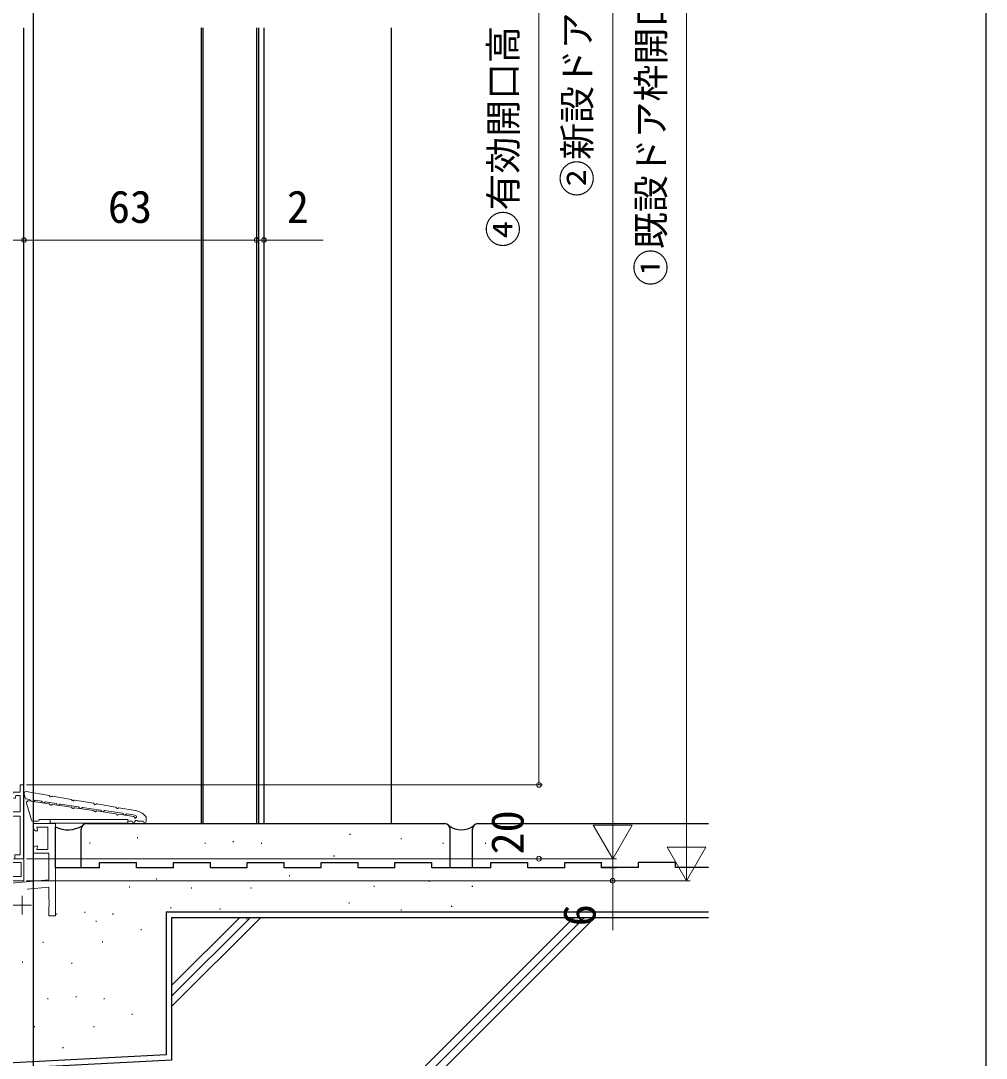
# Model space of a CAD drawing. Units: millimetres, scale not verified. Extents: x -525 to 525, y -783 to 779.
# Drawn here: x 263.4 to 525, y -245.9 to 35.3 of the extents above; entities that cross this region are included whole.
import ezdxf
from ezdxf.enums import TextEntityAlignment as Align

# ---------------------------------------------------------------- set-up
doc = ezdxf.new("R2010")
doc.units = ezdxf.units.MM
doc.header["$LTSCALE"] = 4
for name, color, linetype, lineweight in [('0-3_YKK_11', 211, 'Continuous', 18), ('0-6_YKK_13', 4, 'Continuous', 18), ('0-7_YKK_D', 6, 'Continuous', 18)]:
    doc.layers.add(name, color=color, linetype=linetype, lineweight=lineweight)
for name, color, linetype in [('0-5_YKK_12', 2, 'Continuous'), ('0-8_YKK_ZWAK', 7, 'Continuous'), ('0-9_YSS_K', 3, 'Continuous'), ('0-A_YSS_KE', 3, 'Continuous')]:
    doc.layers.add(name, color=color, linetype=linetype)
doc.styles.add('ＭＳ ゴシック', font='')
doc.styles.get('ＭＳ ゴシック').set_extended_font_data('MS Gothic')

msp = doc.modelspace()

# ---------------------------------------------------------------- linework, layer by layer
at = {"layer": '0-3_YKK_11', "color": 4}
for p, q in [((263.799, -201.9), (263.799, -206.9)), ((261.299, -204.4), (266.299, -204.4))]:
    msp.add_line(p, q, dxfattribs=at)
at = {"layer": '0-3_YKK_11'}
msp.add_lwpolyline([(248.6, -173.8), (248.984, -175.234), (248.115, -175.466), (247.91, -174.7), (246.7, -174.7), (246.7, -179.1), (263.3, -179.1), (263.3, -174.7), (262.09, -174.7), (261.884, -175.466), (261.015, -175.234), (261.399, -173.8), (263.3, -173.8), (263.3, -171.8), (264.3, -171.8), (264.3, -191.8), (261.8, -191.8), (261.8, -190.8), (263.3, -190.8), (263.3, -180.3), (258.532, -180.3)], dxfattribs=at)
at = {"layer": '0-3_YKK_11', "color": 4}
for points in [[(265.156, -200.039), (271, -199.529), (271, -202.842), (271.12, -203.025), (271.12, -203.575), (271, -203.758), (271, -203.842), (271.12, -204.025), (271.12, -204.575), (271, -204.758), (271, -207.3), (272.8, -207.3), (272.8, -182.3), (266.8, -182.3), (266.8, -183.3)], [(267.8, -184.3), (267.807, -184.3), (268, -184.048), (267.8, -183.3), (270.8, -183.3), (270.8, -189.3), (267.8, -189.3), (268, -188.552), (267.807, -188.3), (267.8, -188.3)], [(266.8, -189.3), (266.8, -190.3), (271, -190.3), (271, -197.52), (227.8, -201.3), (227.8, -212.3), (227.8, -222.3), (230.8, -222.3), (230.8, -220.3), (229.6, -220.3), (229.6, -203.15), (232.956, -202.857)]]:
    msp.add_lwpolyline(points, dxfattribs=at)
at = {"layer": '0-3_YKK_11', "color": 190}
for points in [[(190.3, -197.8), (264.3, -197.8), (264.3, -191.8), (261.5, -191.8)], [(260.7, -192.8), (263.5, -192.8), (263.5, -196.6), (245.8, -196.6)]]:
    msp.add_lwpolyline(points, dxfattribs=at)
at = {"layer": '0-3_YKK_11', "color": 4}
for centre, start, end in [((267.8, -183.3), 180.00001, 269.99999), ((267.8, -189.3), 90.00001, 179.99999)]:
    msp.add_arc(centre, 1, start, end, dxfattribs=at)
at = {"layer": '0-5_YKK_12'}
for p, q in [((266.8, 427.021), (266.8, -309.117)), ((312.3, 33.414), (312.3, -182.3)), ((312.8, 33.414), (312.8, -182.3)), ((327.3, 33.414), (327.3, -182.3)), ((327.8, 33.414), (327.8, -182.3)), ((329.3, 33.414), (329.3, -182.3))]:
    msp.add_line(p, q, dxfattribs=at)
msp.add_lwpolyline([(264.3, -191.8), (264.3, -117.516), (264.3, 33.428)], dxfattribs=at)
at = {"layer": '0-6_YKK_13'}
for p, q in [((264.642, -175.395), (264.318, -174.248)), ((271.143, -174.708), (264.886, -173.62)), ((265.835, -175.751), (264.886, -175.61)), ((266.333, -181.394), (265.023, -176.748)), ((271.141, -176.947), (265.578, -176.118)), ((266.336, -176.231), (266.736, -176.29)), ((269.035, -176.228), (267.354, -175.978)), ((273.035, -176.825), (270.154, -176.395)), ((277.143, -175.751), (272.046, -174.865)), ((277.141, -177.841), (272.048, -177.082)), ((279.028, -177.718), (274.154, -176.991)), ((283.143, -176.795), (278.046, -175.908)), ((289.143, -177.838), (284.046, -176.952)), ((283.141, -178.735), (278.048, -177.976)), ((285.035, -178.613), (280.147, -177.884)), ((289.141, -179.629), (284.048, -178.87)), ((291.035, -179.507), (286.154, -178.78)), ((294.471, -178.765), (290.046, -177.995)), ((293.968, -180.349), (290.048, -179.764)), ((294.368, -180.004), (292.154, -179.674)), ((268.095, -181.612), (266.622, -181.612)), ((268.395, -181.212), (292.395, -181.212)), ((268.395, -181.312), (268.395, -181.212)), ((292.395, -181.212), (292.395, -182.212)), ((292.395, -181.312), (292.395, -181.212)), ((292.695, -181.612), (293.595, -181.612)), ((294.395, -180.912), (294.795, -180.512)), ((294.395, -180.912), (294.395, -180.843)), ((294.395, -181.412), (294.714, -181.412)), ((294.395, -181.612), (294.395, -181.412)), ((294.795, -180.512), (294.795, -180.498)), ((295.072, -181.572), (294.864, -181.452)), ((295.222, -181.612), (296.595, -181.612)), ((297.314, -180.326), (297.262, -180.271)), ((297.395, -181.612), (297.395, -180.531))]:
    msp.add_line(p, q, dxfattribs=at)
msp.add_lwpolyline([(271.395, -181.212), (271.395, -182.212), (292.395, -182.212)], dxfattribs=at)
for centre, radius, start, end in [((264.8, -174.112), 0.5, 80.04035, 195.74577), ((264.93, -175.313), 0.3, 195.74577, 261.52358), ((265.504, -176.612), 0.5, 81.52358, 195.74577), ((265.806, -175.949), 0.2, 10.9948, 81.52358), ((266.395, -175.835), 0.4, 190.9948, 261.52358), ((266.795, -175.894), 0.4, 261.52358, 332.05236), ((267.325, -176.176), 0.2, 81.52358, 152.05236), ((269.006, -176.426), 0.2, 10.9948, 81.52358), ((269.595, -176.312), 0.4, 190.9948, 332.05236), ((270.125, -176.593), 0.2, 81.52358, 152.05236), ((271.112, -177.145), 0.2, 15.10176, 81.52358), ((271.109, -174.905), 0.2, 13.71299, 80.13481), ((271.595, -174.786), 0.3, 193.71299, 326.55663), ((271.595, -177.014), 0.3, 195.10176, 327.9454), ((272.012, -175.062), 0.2, 80.13481, 146.55663), ((272.018, -177.28), 0.2, 81.52358, 147.9454), ((273.006, -177.022), 0.2, 10.9948, 81.52358), ((273.595, -176.908), 0.4, 190.9948, 332.05236), ((274.125, -177.189), 0.2, 81.52358, 152.05236), ((277.109, -175.948), 0.2, 13.71299, 80.13481), ((277.595, -175.83), 0.3, 193.71299, 326.55663), ((278.012, -176.105), 0.2, 80.13481, 146.55663), ((283.109, -176.992), 0.2, 13.71299, 80.13481), ((283.595, -176.873), 0.3, 193.71299, 326.55663), ((284.012, -177.149), 0.2, 80.13481, 146.55663), ((277.112, -178.039), 0.2, 15.10176, 81.52358), ((277.595, -177.908), 0.3, 195.10176, 327.9454), ((278.018, -178.174), 0.2, 81.52358, 147.9454), ((278.998, -177.915), 0.2, 10.9948, 81.52358), ((279.587, -177.801), 0.4, 190.9948, 332.05236), ((280.117, -178.082), 0.2, 81.52358, 152.05236), ((283.112, -178.933), 0.2, 15.10176, 81.52358), ((283.595, -178.803), 0.3, 195.10176, 327.9454), ((284.018, -179.068), 0.2, 81.52358, 147.9454), ((285.006, -178.811), 0.2, 10.9948, 81.52358), ((285.595, -178.696), 0.4, 190.9948, 332.05236), ((286.125, -178.977), 0.2, 81.52358, 152.05236), ((289.112, -179.827), 0.2, 15.10176, 81.52358), ((289.109, -178.035), 0.2, 13.71299, 80.13481), ((289.595, -177.917), 0.3, 193.71299, 326.55663), ((289.595, -179.697), 0.3, 195.10176, 327.9454), ((290.012, -178.192), 0.2, 80.13481, 146.55663), ((290.018, -179.962), 0.2, 81.52358, 147.9454), ((291.006, -179.705), 0.2, 10.9948, 81.52358), ((291.595, -179.59), 0.4, 190.9948, 332.05236), ((292.125, -179.872), 0.2, 81.52358, 152.05236), ((293.615, -183.691), 5, 43.15239, 80.13481), ((266.622, -181.312), 0.3, 195.74577, 270), ((268.095, -181.312), 0.3, 270, 0), ((292.695, -181.312), 0.3, 180, 270), ((293.995, -181.612), 0.4, 180, 0), ((293.895, -180.843), 0.5, 0, 81.52358), ((294.295, -180.498), 0.5, 0, 81.52358), ((294.714, -181.712), 0.3, 60, 90), ((295.222, -181.312), 0.3, 240, 270), ((296.995, -181.612), 0.4, 180.00011, 0), ((297.095, -180.531), 0.3, 0, 43.15239)]:
    msp.add_arc(centre, radius, start, end, dxfattribs=at)
at = {"layer": '0-7_YKK_D'}
for p, q in [((443.8, 256.7), (443.8, -187.3)), ((423.8, 246.7), (423.8, -181.3)), ((403.8, 206.2), (403.8, -171.8)), ((264.3, 33.428), (264.3, -25.102)), ((264.3, 33.428), (264.3, -25.102)), ((327.3, 32.414), (327.3, -25.102)), ((327.3, -17.881), (327.3, -25.102)), ((329.3, -17.881), (329.3, -25.102)), ((183.3, -24.102), (264.3, -24.102)), ((264.3, -24.102), (327.3, -24.102)), ((327.3, -24.102), (324.75, -24.102)), ((327.3, -24.102), (329.3, -24.102)), ((329.3, -24.102), (345.354, -24.102)), ((265, -171.8), (404.8, -171.8)), ((322.299, -171.8), (404.8, -171.8)), ((403.8, -171.8), (403.8, -171.823)), ((423.8, -191.8), (423.8, -173.613)), ((443.8, -197.8), (443.8, -179.613)), ((423.8, -191.8), (418.55, -182.707)), ((429.05, -182.707), (418.55, -182.707)), ((423.8, -191.8), (429.05, -182.707)), ((443.8, -197.8), (438.55, -188.707)), ((449.05, -188.707), (438.55, -188.707)), ((443.8, -197.8), (449.05, -188.707)), ((265, -191.8), (404.8, -191.8)), ((321.346, -191.8), (424.8, -191.8)), ((403.8, -191.8), (403.8, -191.777)), ((265, -197.8), (424.8, -197.8)), ((352.858, -197.8), (444.8, -197.8))]:
    msp.add_line(p, q, dxfattribs=at)
msp.add_lwpolyline([(423.8, -191.8), (423.8, -197.8), (423.8, -211.168)], dxfattribs=at)
for centre in [(264.3, -24.102), (264.3, -24.102), (327.3, -24.102), (327.3, -24.102), (329.3, -24.102), (403.8, -171.8), (403.8, -191.8), (423.8, -197.8)]:
    msp.add_circle(centre, 0.637, dxfattribs=at)
at = {"layer": '0-8_YKK_ZWAK'}
msp.add_lwpolyline([(-525, -782.8), (525, -782.8), (525, 747.2)], dxfattribs=at)
at = {"layer": '0-9_YSS_K'}
for p, q in [((363.8, 33.428), (363.8, -182.3)), ((272.8, -194.3), (272.8, -183.208)), ((352.531, -185.199), (352.731, -185.199)), ((282.068, -187.543), (282.268, -187.543)), ((294.94, -186.024), (295.14, -186.024)), ((313.303, -187.586), (313.503, -187.586)), ((320.918, -187.124), (321.118, -187.124)), ((328.533, -187.586), (328.733, -187.586)), ((366.379, -186.316), (366.579, -186.316)), ((377.802, -187.586), (378.002, -187.586)), ((389.225, -187.586), (389.425, -187.586)), ((348.191, -190.987), (348.391, -190.987)), ((284.797, -192.8), (294.797, -192.8)), ((284.797, -194.3), (284.797, -192.8)), ((304.797, -192.8), (314.797, -192.8)), ((304.797, -194.3), (304.797, -192.8)), ((314.797, -194.3), (314.797, -192.8)), ((324.797, -192.8), (334.797, -192.8)), ((324.797, -194.3), (324.797, -192.8)), ((334.797, -194.3), (334.797, -192.8)), ((354.797, -194.3), (354.797, -192.8)), ((354.797, -194.3), (354.797, -192.8)), ((374.797, -194.3), (374.797, -192.8)), ((390.797, -192.8), (400.797, -192.8)), ((390.797, -194.3), (390.797, -192.8)), ((400.797, -194.3), (400.797, -192.8)), ((410.797, -192.8), (420.797, -192.8)), ((410.797, -194.3), (410.797, -192.8)), ((420.797, -194.212), (420.797, -192.712)), ((430.797, -192.712), (440.797, -192.712)), ((430.797, -194.212), (430.797, -192.712)), ((284.797, -194.3), (272.8, -194.3)), ((324.797, -194.3), (314.797, -194.3)), ((344.797, -194.3), (334.797, -194.3)), ((336.148, -196.355), (336.348, -196.355)), ((364.797, -194.3), (354.797, -194.3)), ((364.797, -194.3), (354.797, -194.3)), ((390.797, -194.3), (374.797, -194.3)), ((410.797, -194.3), (400.797, -194.3)), ((430.797, -194.212), (420.797, -194.212)), ((292.818, -199.421), (293.018, -199.421)), ((300.123, -197.238), (300.323, -197.238)), ((359.042, -199.21), (359.242, -199.21)), ((373.994, -197.893), (374.194, -197.893)), ((385.675, -199.213), (385.875, -199.213)), ((309.611, -199.707), (309.811, -199.707)), ((325.726, -199.701), (325.926, -199.701)), ((304.015, -205.033), (304.215, -205.033)), ((352.309, -203.744), (352.509, -203.744)), ((380.071, -204.701), (380.271, -204.701)), ((273.087, -206.77), (273.287, -206.77)), ((280.702, -206.308), (280.902, -206.308)), ((288.317, -206.77), (288.517, -206.77)), ((304.3, -207.712), (343.835, -207.712)), ((322.802, -207.712), (304.3, -226.213)), ((325.63, -207.712), (304.3, -229.042)), ((328.458, -207.712), (304.3, -231.87)), ((317.379, -205.432), (317.579, -205.432)), ((413.311, -207.712), (323.223, -297.801)), ((324.581, -208.076), (324.781, -208.076)), ((416.14, -207.712), (326.051, -297.801)), ((418.968, -207.712), (328.88, -297.801)), ((341.873, -206.219), (342.073, -206.219)), ((342.134, -207.712), (449.797, -207.712)), ((366.379, -205.701), (366.579, -205.701)), ((283.736, -208.716), (283.936, -208.716)), ((295.932, -211.039), (296.132, -211.039)), ((269.395, -214.392), (269.595, -214.392)), ((285.51, -214.385), (285.71, -214.385)), ((263.799, -219.718), (263.999, -219.718)), ((277.164, -220.116), (277.364, -220.116)), ((270.694, -229.662), (270.894, -229.662)), ((278.31, -229.2), (278.51, -229.2)), ((285.925, -229.662), (286.125, -229.662)), ((293.54, -233.931), (293.74, -233.931)), ((267.002, -237.284), (267.202, -237.284)), ((283.117, -237.277), (283.317, -237.277)), ((274.771, -243.008), (274.971, -243.008))]:
    msp.add_line(p, q, dxfattribs=at)
for points in [[(304.797, -194.3), (294.797, -194.3), (294.797, -192.8)], [(344.797, -194.3), (344.797, -192.8), (354.797, -192.8)], [(364.797, -194.3), (364.797, -192.8), (374.797, -192.8)], [(424.797, -194.3), (420.797, -194.3), (420.797, -192.8)], [(449.797, -194.212), (440.797, -194.212), (440.797, -192.712)], [(304.3, -207.712), (304.3, -246.378), (113.336, -256.386)]]:
    msp.add_lwpolyline(points, dxfattribs=at)
for centre, radius, start, end in [((276.144, -176.281), 7.692, 244.23156, 301.2405), ((382.797, -178.429), 5.543, 233.02901, 306.97099)]:
    msp.add_arc(centre, radius, start, end, dxfattribs=at)
at = {"layer": '0-A_YSS_KE'}
for p, q in [((281.3, -182.3), (378.297, -182.3)), ((387.297, -182.3), (449.797, -182.3)), ((279.8, -194.3), (279.8, -183.8)), ((379.797, -194.3), (379.797, -183.8)), ((385.797, -194.3), (385.797, -183.8)), ((302.8, -206.212), (449.797, -206.212))]:
    msp.add_line(p, q, dxfattribs=at)
msp.add_lwpolyline([(302.8, -206.212), (302.8, -244.954), (113.257, -254.888)], dxfattribs=at)
for centre, start, end in [((281.3, -183.8), 90, 180), ((378.297, -183.8), 0, 90), ((387.297, -183.8), 90, 180)]:
    msp.add_arc(centre, 1.5, start, end, dxfattribs=at)

# ---------------------------------------------------------------- texts
at = {"layer": '0-7_YKK_D', "style": 'ＭＳ ゴシック'}
for s, height, p in [('①既設ドア枠開口高KH', 7.331, (440.038, -36.55)), ('②新設ドア枠H', 7.331, (420.038, -12.385)), ('④有効開口高', 7.331, (400.038, -26.096)), ('20', 8.798, (402.3, -190.664)), ('6', 8.798, (421.8, -210.123))]:
    msp.add_text(s, height=height, rotation=90, dxfattribs=at).set_placement(p, align=Align.BOTTOM_LEFT)
for s, p in [('63', (287.038, -22.102)), ('2', (335.513, -22.102))]:
    msp.add_text(s, height=8.798, dxfattribs=at).set_placement(p, align=Align.BOTTOM_LEFT)

doc.saveas('drawing.dxf')
